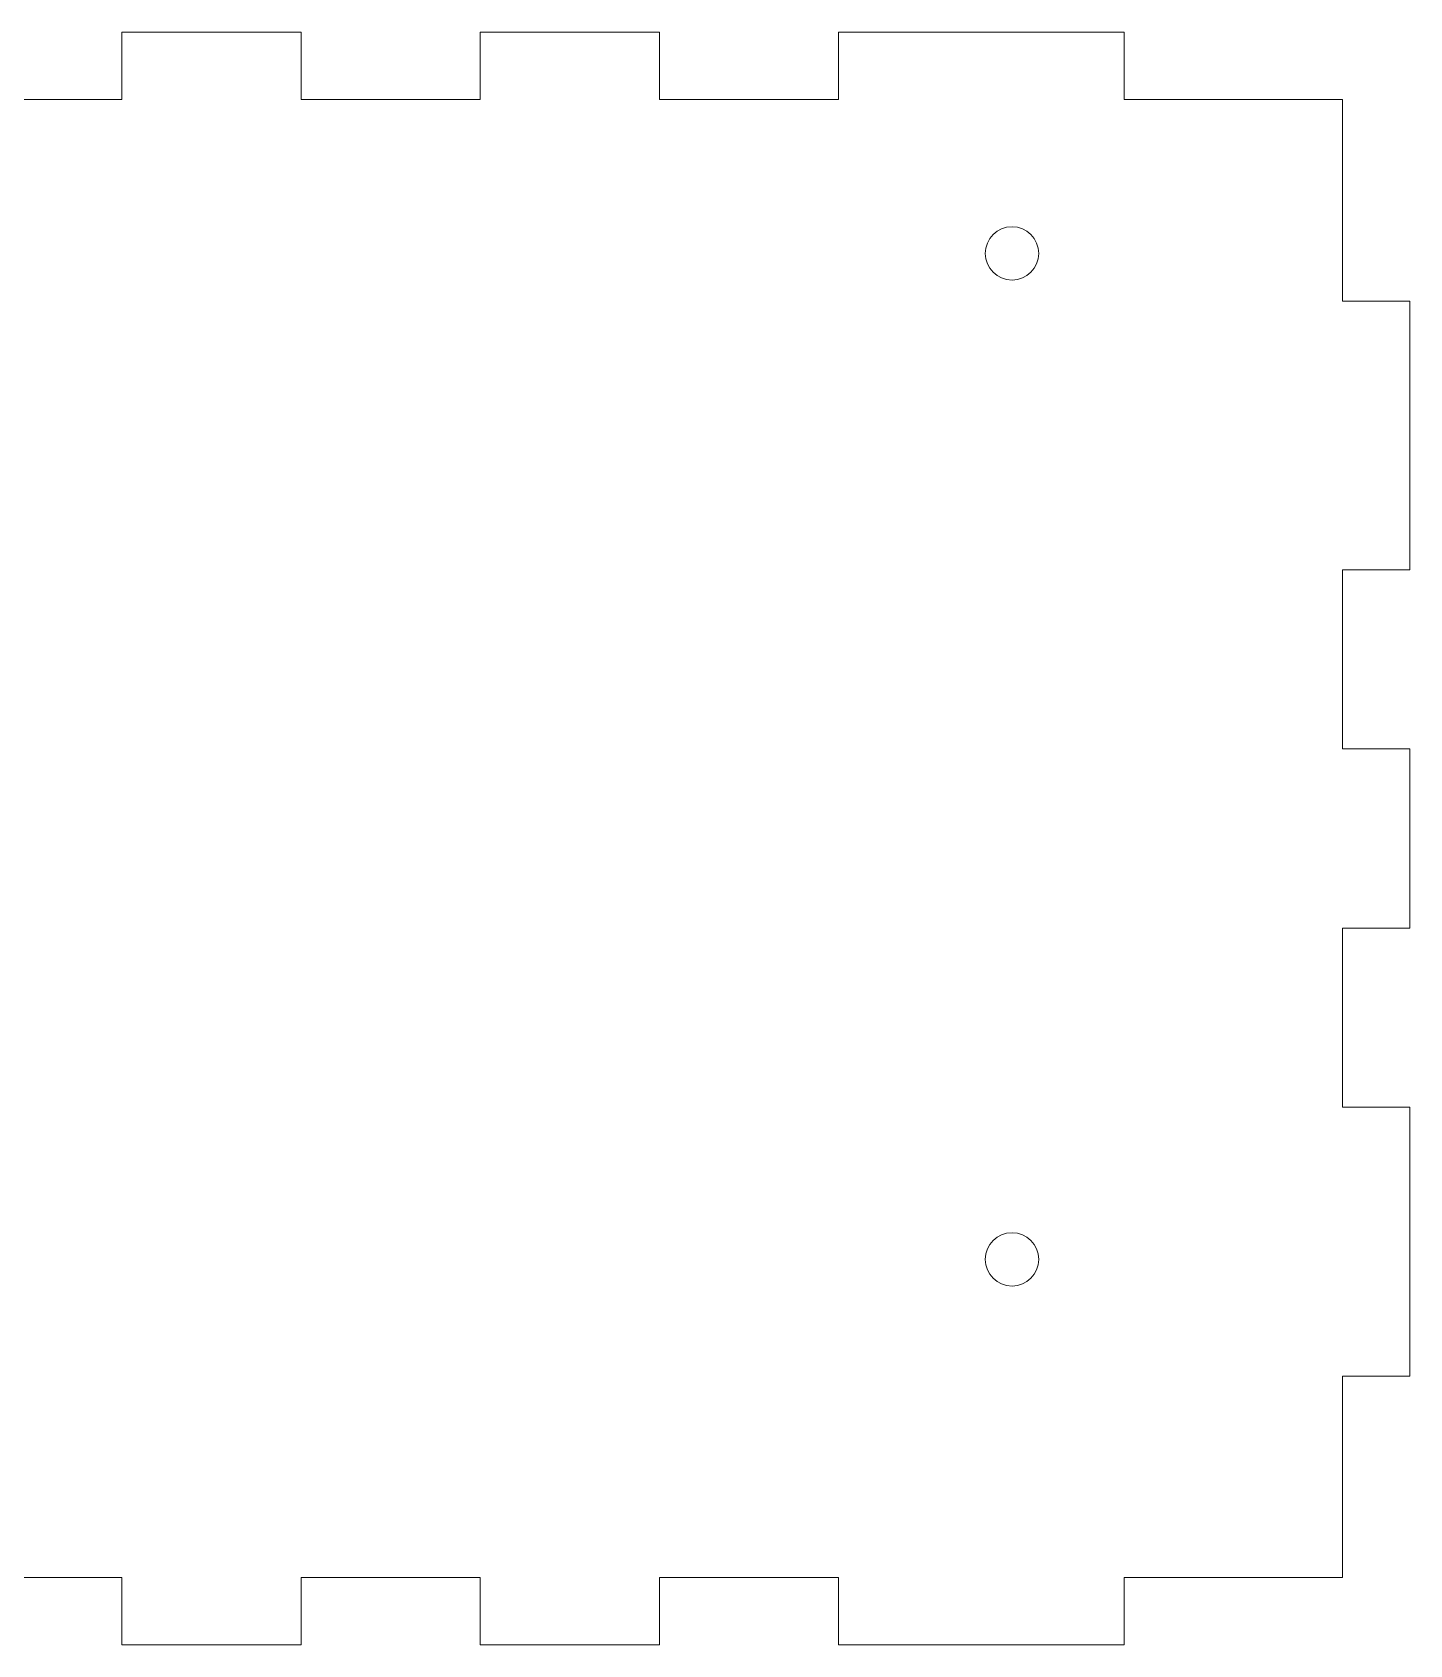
# Model space of a CAD drawing. Header units: inches. Extents: x -11.8 to 10.7, y -6 to 6.
# Drawn here: x -9.14 to -6.499, y 2.708 to 5.8 of the extents above; entities that cross this region are included whole.
import ezdxf

# ---------------------------------------------------------------- set-up
doc = ezdxf.new("R2010")
doc.units = ezdxf.units.IN
doc.header["$MEASUREMENT"] = 0
doc.layers.add('Layer 1', color=7, linetype='Continuous', plot=False)

msp = doc.modelspace()

# ---------------------------------------------------------------- linework, layer by layer
at = {"layer": 'Layer 1', "lineweight": 9}
for points in [[(-8.6251, 5.8), (-8.6251, 5.8), (-8.9687, 5.8), (-8.9687, 5.8)], [(-8.9687, 5.8), (-8.9687, 5.8), (-8.9687, 5.6711), (-8.9687, 5.6711)], [(-8.6251, 5.6711), (-8.6251, 5.6711), (-8.6251, 5.8), (-8.6251, 5.8)], [(-7.9379, 5.8), (-7.9379, 5.8), (-8.2815, 5.8), (-8.2815, 5.8)], [(-8.2815, 5.8), (-8.2815, 5.8), (-8.2815, 5.6711), (-8.2815, 5.6711)], [(-7.9379, 5.6711), (-7.9379, 5.6711), (-7.9379, 5.8), (-7.9379, 5.8)], [(-7.0467, 5.8), (-7.0467, 5.8), (-7.5943, 5.8), (-7.5943, 5.8)], [(-7.5943, 5.8), (-7.5943, 5.8), (-7.5943, 5.6711), (-7.5943, 5.6711)], [(-7.0467, 5.6711), (-7.0467, 5.6711), (-7.0467, 5.8), (-7.0467, 5.8)], [(-8.9687, 5.6711), (-8.9687, 5.6711), (-9.3123, 5.6711), (-9.3123, 5.6711)], [(-8.2815, 5.6711), (-8.2815, 5.6711), (-8.6251, 5.6711), (-8.6251, 5.6711)], [(-7.5943, 5.6711), (-7.5943, 5.6711), (-7.9379, 5.6711), (-7.9379, 5.6711)], [(-6.628, 5.6711), (-6.628, 5.6711), (-7.0467, 5.6711), (-7.0467, 5.6711)], [(-6.628, 5.2846), (-6.628, 5.2846), (-6.628, 5.6711), (-6.628, 5.6711)], [(-6.4991, 5.2846), (-6.4991, 5.2846), (-6.628, 5.2846), (-6.628, 5.2846)], [(-6.4991, 4.7692), (-6.4991, 4.7692), (-6.4991, 5.2846), (-6.4991, 5.2846)], [(-6.628, 4.4256), (-6.628, 4.4256), (-6.628, 4.7692), (-6.628, 4.7692)], [(-6.628, 4.7692), (-6.628, 4.7692), (-6.4991, 4.7692), (-6.4991, 4.7692)], [(-6.4991, 4.4256), (-6.4991, 4.4256), (-6.628, 4.4256), (-6.628, 4.4256)], [(-6.4991, 4.082), (-6.4991, 4.082), (-6.4991, 4.4256), (-6.4991, 4.4256)], [(-6.628, 3.7384), (-6.628, 3.7384), (-6.628, 4.082), (-6.628, 4.082)], [(-6.628, 4.082), (-6.628, 4.082), (-6.4991, 4.082), (-6.4991, 4.082)], [(-6.4991, 3.7384), (-6.4991, 3.7384), (-6.628, 3.7384), (-6.628, 3.7384)], [(-6.4991, 3.223), (-6.4991, 3.223), (-6.4991, 3.7384), (-6.4991, 3.7384)], [(-6.628, 2.8365), (-6.628, 2.8365), (-6.628, 3.223), (-6.628, 3.223)], [(-6.628, 3.223), (-6.628, 3.223), (-6.4991, 3.223), (-6.4991, 3.223)], [(-9.3123, 2.8365), (-9.3123, 2.8365), (-8.9687, 2.8365), (-8.9687, 2.8365)], [(-8.9687, 2.8365), (-8.9687, 2.8365), (-8.9687, 2.7076), (-8.9687, 2.7076)], [(-8.6251, 2.7076), (-8.6251, 2.7076), (-8.6251, 2.8365), (-8.6251, 2.8365)], [(-8.6251, 2.8365), (-8.6251, 2.8365), (-8.2815, 2.8365), (-8.2815, 2.8365)], [(-8.2815, 2.8365), (-8.2815, 2.8365), (-8.2815, 2.7076), (-8.2815, 2.7076)], [(-7.9379, 2.7076), (-7.9379, 2.7076), (-7.9379, 2.8365), (-7.9379, 2.8365)], [(-7.9379, 2.8365), (-7.9379, 2.8365), (-7.5943, 2.8365), (-7.5943, 2.8365)], [(-7.5943, 2.8365), (-7.5943, 2.8365), (-7.5943, 2.7076), (-7.5943, 2.7076)], [(-7.0467, 2.7076), (-7.0467, 2.7076), (-7.0467, 2.8365), (-7.0467, 2.8365)], [(-7.0467, 2.8365), (-7.0467, 2.8365), (-6.628, 2.8365), (-6.628, 2.8365)], [(-8.9687, 2.7076), (-8.9687, 2.7076), (-8.6251, 2.7076), (-8.6251, 2.7076)], [(-8.2815, 2.7076), (-8.2815, 2.7076), (-7.9379, 2.7076), (-7.9379, 2.7076)], [(-7.5943, 2.7076), (-7.5943, 2.7076), (-7.0467, 2.7076), (-7.0467, 2.7076)]]:
    msp.add_open_spline(points, degree=3, dxfattribs=at)
for points in [[(-7.313, 5.3759), (-7.313, 5.4041), (-7.2901, 5.4271), (-7.2618, 5.4271), (-7.2335, 5.4271), (-7.2106, 5.4041), (-7.2106, 5.3759), (-7.2106, 5.3476), (-7.2335, 5.3247), (-7.2618, 5.3247), (-7.2901, 5.3247), (-7.313, 5.3476), (-7.313, 5.3759)], [(-7.313, 3.4467), (-7.313, 3.475), (-7.2901, 3.4979), (-7.2618, 3.4979), (-7.2335, 3.4979), (-7.2106, 3.475), (-7.2106, 3.4467), (-7.2106, 3.4185), (-7.2335, 3.3956), (-7.2618, 3.3956), (-7.2901, 3.3956), (-7.313, 3.4185), (-7.313, 3.4467)]]:
    msp.add_open_spline(points, degree=3, knots=[0, 0, 0, 0, 0.25, 0.25, 0.25, 0.5, 0.5, 0.5, 0.75, 0.75, 0.75, 1, 1, 1, 1], dxfattribs=at)

doc.saveas('drawing.dxf')
